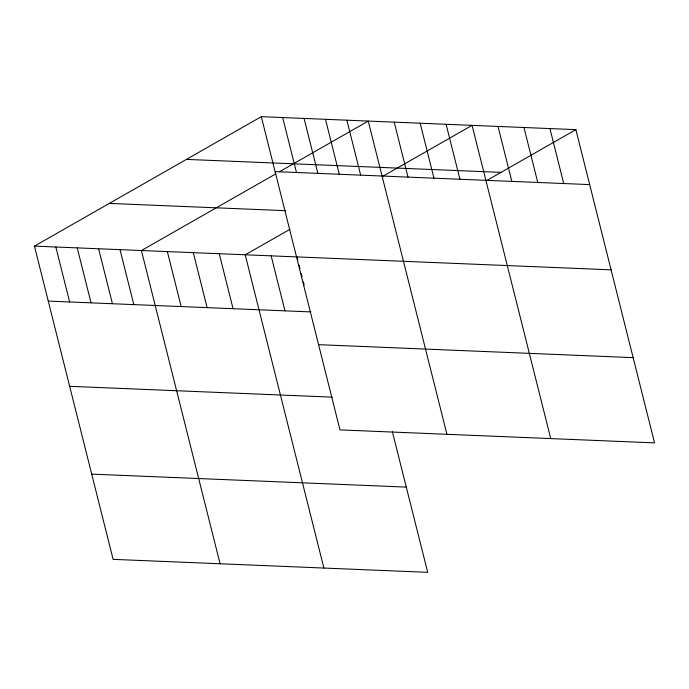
<?xml version="1.0" encoding="UTF-8"?>
<svg xmlns="http://www.w3.org/2000/svg" width="689" height="689" viewBox="0 0 689 689"><rect width="100%" height="100%" fill="white"/><g stroke="black" fill="none" stroke-linecap="round" stroke-linejoin="round"><path stroke-width="1.03" d="M392.342 431.59L427.697 572.335L113.125 559.356L34.45 246.128L261.303 116.665L575.875 129.644L654.55 442.872L339.978 429.893L261.303 116.665M275.953 173.757L141.409 250.546L220.084 563.766M279.622 171.664L368.253 121.083L446.928 434.303M289.776 229.394L245.215 254.827L323.89 568.046M382.516 176.47L472.068 125.364L550.744 438.592M486.322 180.751L575.875 129.644M186.443 159.392L501.015 172.371M275.1 171.621L589.681 184.6M109.31 203.41L285.814 210.688M34.45 246.128L611.083 269.83M48.256 301.084L310.92 311.919M318.568 344.664L633.139 357.643M69.658 386.314L332.331 397.148M91.715 474.127L406.295 487.106M549.925 128.576L563.723 183.532M523.967 127.508L537.773 182.456M498.018 126.431L511.824 181.388M446.11 124.296L459.916 179.243M420.161 123.219L433.967 178.175M394.211 122.151L408.009 177.107M346.868 120.196L360.666 175.152M325.475 119.318L339.281 174.265M304.082 118.43L317.887 173.387M282.688 117.552L296.494 172.508M297.114 256.963L297.898 260.08M299.198 265.265L299.982 268.374M301.282 273.559L302.066 276.668M303.367 281.853L304.15 284.962M271.165 255.895L284.97 310.851M219.257 253.75L233.063 308.706M193.308 252.682L207.113 307.638M167.358 251.614L181.164 306.562M120.015 249.659L133.821 304.616M98.622 248.781L112.428 303.728M77.228 247.894L91.034 302.85M55.843 247.015L69.641 301.963"/></g></svg>
